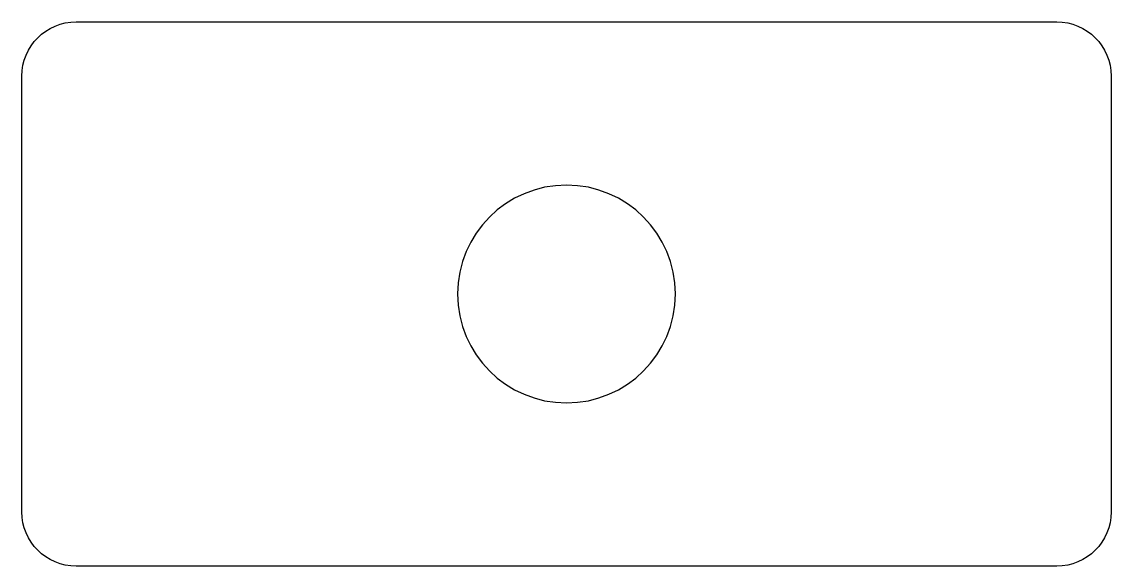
# Model space of a CAD drawing. Extents: x -200 to 0, y 0 to 100.
import ezdxf

# ---------------------------------------------------------------- set-up
doc = ezdxf.new("R2010")
doc.units = 0
doc.layers.add('DIL', color=7, linetype='Continuous')

msp = doc.modelspace()

# ---------------------------------------------------------------- linework, layer by layer
at = {"layer": 'DIL'}
for p, q in [((-190, 100), (-10, 100)), ((-200, 10), (-200, 90)), ((0, 90), (0, 10)), ((-10, 0), (-190, 0))]:
    msp.add_line(p, q, dxfattribs=at)
at = {"layer": 'DIL', "extrusion": (0, 0, -1)}
msp.add_circle((100, 50), 20, dxfattribs=at)
for centre, start, end in [((190, 90), 0, 90), ((10, 90), 90, 180), ((10, 10), 180, 270), ((190, 10), 270, 360)]:
    msp.add_arc(centre, 10, start, end, dxfattribs=at)

doc.saveas('drawing.dxf')
